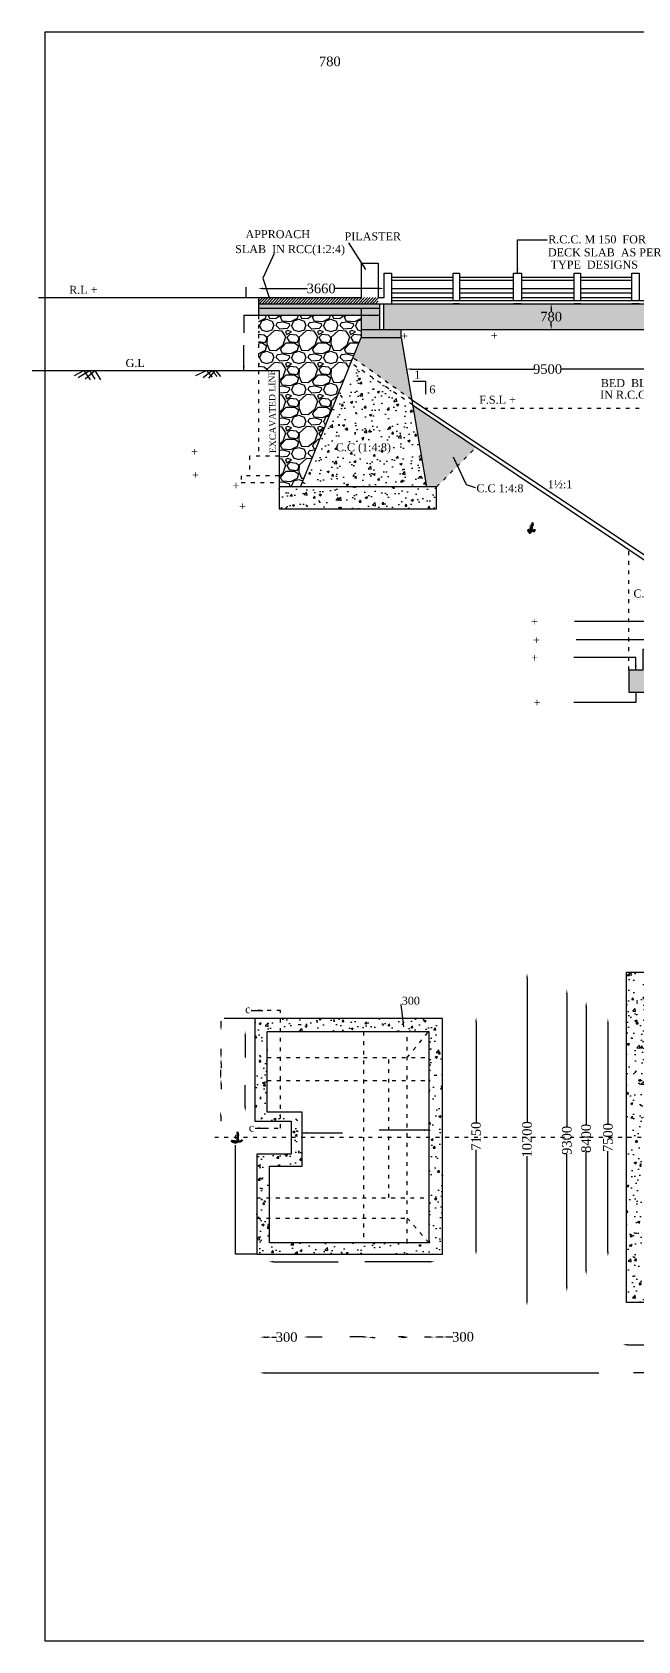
# Model space of a CAD drawing. Header units: millimetres. Extents: x 3677 to 149785, y 3909 to 54167.
# Drawn here: x 3677 to 22591, y 3909 to 54167 of the extents above; entities that cross this region are included whole.
import ezdxf

# ---------------------------------------------------------------- set-up
doc = ezdxf.new("R2010")
doc.units = ezdxf.units.MM
doc.header["$MEASUREMENT"] = 0
doc.header["$PDMODE"] = 33
doc.header["$PDSIZE"] = 500
doc.linetypes.add('ACAD_ISO03W100', pattern=[30, 12, -18])
for name, color, linetype in [('DIM', 5, 'Continuous'), ('DOT LINE', 3, 'ACAD_ISO03W100'), ('DWG. LINE', 1, 'Continuous'), ('HATCH', 2, 'Continuous'), ('TEXT', 7, 'Continuous')]:
    doc.layers.add(name, color=color, linetype=linetype)
doc.layers.add('TITLE', color=7, linetype='Continuous', lineweight=30)
doc.styles.get("Standard").update_dxf_attribs({"font": 'TIMES.TTF', "height": 300})
doc.dimstyles.get("Standard").update_dxf_attribs({"dimtxt": 300, "dimasz": 150, "dimexe": 0.18, "dimexo": 0.0625, "dimgap": 0.09, "dimtad": 0, "dimdec": 0, "dimzin": 0, "dimdsep": 46, "dimtxsty": 'Standard', "dimcen": 0.09, "dimse1": 1, "dimse2": 1, "dimclrd": 5, "dimclre": 5, "dimclrt": 4, "dimadec": 0, "dimazin": 0, "dimtfac": 1, "dimtdec": 0, "dimtofl": 0, "dimtmove": 0, "dimatfit": 3, "dimfxl": 1, "dimtolj": 1, "dimtzin": 0, "dimarcsym": 0})

# ---------------------------------------------------------------- blocks, each defined once
blk = doc.blocks.new('*D3')
at = {"layer": 'Defpoints', "color": 0}
for p in [(10734, 46159), (14669, 46159), (14669, 46159)]:
    blk.add_point(p, dxfattribs=at)
at = {"layer": 'DIM', "color": 5, "lineweight": -2}
for p, q in [((10884, 46159), (12275, 46159)), ((14519, 46159), (13128, 46159))]:
    blk.add_line(p, q, dxfattribs=at)
at = {"layer": 'DIM', "color": 5}
for points in [[(10884, 46184), (10884, 46134), (10734, 46159)], [(14519, 46184), (14519, 46134), (14669, 46159)]]:
    blk.add_solid(points, dxfattribs=at)
at = {"layer": 'DIM', "color": 4, "insert": (12701, 46159), "char_height": 300, "attachment_point": 5}
blk.add_mtext('\\A1;3660', dxfattribs=at)
blk = doc.blocks.new('*D4')
at = {"layer": 'Defpoints', "color": 0}
for p in [(15368, 43641), (24175, 43640), (24175, 43640)]:
    blk.add_point(p, dxfattribs=at)
at = {"layer": 'DIM', "color": 5, "lineweight": -2}
for p, q in [((15518, 43641), (19345, 43640)), ((24025, 43640), (20198, 43640))]:
    blk.add_line(p, q, dxfattribs=at)
at = {"layer": 'DIM', "color": 5}
for points in [[(15518, 43666), (15518, 43616), (15368, 43641)], [(24025, 43665), (24025, 43615), (24175, 43640)]]:
    blk.add_solid(points, dxfattribs=at)
at = {"layer": 'DIM', "color": 4, "insert": (19772, 43640), "char_height": 300, "attachment_point": 5, "rotation": 359.9924}
blk.add_mtext('\\A1;9500', dxfattribs=at)
blk = doc.blocks.new('*D12')
at = {"layer": 'Defpoints', "color": 0}
for p in [(19884, 45684), (19884, 44873), (19884, 44873)]:
    blk.add_point(p, dxfattribs=at)
at = {"layer": 'DIM', "color": 5, "lineweight": -2}
for p, q in [((19884, 45534), (19884, 45431)), ((19884, 45023), (19884, 45125))]:
    blk.add_line(p, q, dxfattribs=at)
at = {"layer": 'DIM', "color": 5}
for points in [[(19859, 45534), (19909, 45534), (19884, 45684)], [(19859, 45023), (19909, 45023), (19884, 44873)]]:
    blk.add_solid(points, dxfattribs=at)
at = {"layer": 'DIM', "color": 4, "insert": (19884, 45278), "char_height": 300, "attachment_point": 5, "rotation": 0.01}
blk.add_mtext('\\A1;780', dxfattribs=at)
blk = doc.blocks.new('*D18')
at = {"layer": 'Defpoints', "color": 0}
for p in [(10801, 13392), (11157, 13397), (11157, 13392)]:
    blk.add_point(p, dxfattribs=at)
at = {"layer": 'DIM', "color": 5, "lineweight": -2}
for p, q in [((10951, 13397), (11007, 13397)), ((11157, 13397), (11307, 13397))]:
    blk.add_line(p, q, dxfattribs=at)
at = {"layer": 'DIM', "color": 5}
for points in [[(10951, 13422), (10951, 13372), (10801, 13397)], [(11007, 13422), (11007, 13372), (11157, 13397)]]:
    blk.add_solid(points, dxfattribs=at)
at = {"layer": 'DIM', "color": 4, "insert": (11623, 13397), "char_height": 300, "attachment_point": 5}
blk.add_mtext('\\A1;300', dxfattribs=at)
blk = doc.blocks.new('*D23')
at = {"layer": 'Defpoints', "color": 0}
for p in [(16231, 13399), (16516, 13402), (16516, 13402)]:
    blk.add_point(p, dxfattribs=at)
at = {"layer": 'DIM', "color": 5, "lineweight": -2}
for p, q in [((16081, 13398), (15931, 13397)), ((16666, 13403), (16816, 13405))]:
    blk.add_line(p, q, dxfattribs=at)
at = {"layer": 'DIM', "color": 5}
for points in [[(16081, 13423), (16082, 13373), (16231, 13399)], [(16666, 13428), (16666, 13378), (16516, 13402)]]:
    blk.add_solid(points, dxfattribs=at)
at = {"layer": 'DIM', "color": 4, "insert": (17132, 13407), "char_height": 300, "attachment_point": 5, "rotation": 0.5084}
blk.add_mtext('\\A1;300', dxfattribs=at)
blk = doc.blocks.new('*D24')
at = {"layer": 'Defpoints', "color": 0}
for p in [(17494, 23386), (17539, 23386), (17494, 15966)]:
    blk.add_point(p, dxfattribs=at)
at = {"layer": 'DIM', "color": 5, "lineweight": -2}
for p, q in [((17539, 23236), (17539, 20103)), ((17539, 16116), (17539, 19249))]:
    blk.add_line(p, q, dxfattribs=at)
at = {"layer": 'DIM', "color": 5}
for points in [[(17514, 23236), (17564, 23236), (17539, 23386)], [(17514, 16116), (17564, 16116), (17539, 15966)]]:
    blk.add_solid(points, dxfattribs=at)
at = {"layer": 'DIM', "color": 4, "insert": (17539, 19676), "char_height": 300, "attachment_point": 5, "rotation": 90}
blk.add_mtext('\\A1;7150', dxfattribs=at)
blk = doc.blocks.new('*D25')
at = {"layer": 'Defpoints', "color": 0}
for p in [(19131, 24764), (19131, 14387), (19131, 14387)]:
    blk.add_point(p, dxfattribs=at)
at = {"layer": 'DIM', "color": 5, "lineweight": -2}
for p, q in [((19131, 24614), (19131, 20095)), ((19131, 14537), (19131, 19055))]:
    blk.add_line(p, q, dxfattribs=at)
at = {"layer": 'DIM', "color": 5}
for points in [[(19106, 24614), (19156, 24614), (19131, 24764)], [(19106, 14537), (19156, 14537), (19131, 14387)]]:
    blk.add_solid(points, dxfattribs=at)
at = {"layer": 'DIM', "color": 4, "insert": (19131, 19575), "char_height": 300, "attachment_point": 5, "rotation": 90}
blk.add_mtext('\\A1;10200', dxfattribs=at)
blk = doc.blocks.new('*D26')
at = {"layer": 'Defpoints', "color": 0}
for p in [(20374, 24265), (20382, 24265), (20382, 14823)]:
    blk.add_point(p, dxfattribs=at)
at = {"layer": 'DIM', "color": 5, "lineweight": -2}
for p, q in [((20374, 24115), (20374, 19970)), ((20374, 14973), (20374, 19118))]:
    blk.add_line(p, q, dxfattribs=at)
at = {"layer": 'DIM', "color": 5}
for points in [[(20349, 24115), (20399, 24115), (20374, 24265)], [(20349, 14973), (20399, 14973), (20374, 14823)]]:
    blk.add_solid(points, dxfattribs=at)
at = {"layer": 'DIM', "color": 4, "insert": (20374, 19544), "char_height": 300, "attachment_point": 5, "rotation": 90}
blk.add_mtext('\\A1;9300', dxfattribs=at)
blk = doc.blocks.new('*D27')
at = {"layer": 'Defpoints', "color": 0}
for p in [(20991, 23870), (20977, 15344), (20991, 15344)]:
    blk.add_point(p, dxfattribs=at)
at = {"layer": 'DIM', "color": 5, "lineweight": -2}
for p, q in [((20977, 23720), (20977, 20029)), ((20977, 15494), (20977, 19186))]:
    blk.add_line(p, q, dxfattribs=at)
at = {"layer": 'DIM', "color": 5}
for points in [[(20952, 23720), (21002, 23720), (20977, 23870)], [(20952, 15494), (21002, 15494), (20977, 15344)]]:
    blk.add_solid(points, dxfattribs=at)
at = {"layer": 'DIM', "color": 4, "insert": (20977, 19607), "char_height": 300, "attachment_point": 5, "rotation": 90}
blk.add_mtext('\\A1;8400', dxfattribs=at)
blk = doc.blocks.new('*D28')
at = {"layer": 'Defpoints', "color": 0}
for p in [(21657, 23350), (21665, 23350), (21665, 15915)]:
    blk.add_point(p, dxfattribs=at)
at = {"layer": 'DIM', "color": 5, "lineweight": -2}
for p, q in [((21657, 23200), (21657, 20060)), ((21657, 16065), (21657, 19206))]:
    blk.add_line(p, q, dxfattribs=at)
at = {"layer": 'DIM', "color": 5}
for points in [[(21632, 23200), (21682, 23200), (21657, 23350)], [(21632, 16065), (21682, 16065), (21657, 15915)]]:
    blk.add_solid(points, dxfattribs=at)
at = {"layer": 'DIM', "color": 4, "insert": (21657, 19633), "char_height": 300, "attachment_point": 5, "rotation": 90}
blk.add_mtext('\\A1;7500', dxfattribs=at)
blk = doc.blocks.new('*D37')
at = {"layer": 'Defpoints', "color": 0}
for p in [(22118, 13214), (27440, 13214), (27440, 13160)]:
    blk.add_point(p, dxfattribs=at)
at = {"layer": 'DIM', "color": 5, "lineweight": -2}
for p, q in [((22268, 13160), (24355, 13160)), ((27290, 13160), (25204, 13160))]:
    blk.add_line(p, q, dxfattribs=at)
at = {"layer": 'DIM', "color": 5}
for points in [[(22268, 13185), (22268, 13135), (22118, 13160)], [(27290, 13185), (27290, 13135), (27440, 13160)]]:
    blk.add_solid(points, dxfattribs=at)
at = {"layer": 'DIM', "color": 4, "insert": (24779, 13160), "char_height": 300, "attachment_point": 5}
blk.add_mtext('\\A1;5200', dxfattribs=at)

msp = doc.modelspace()

# ---------------------------------------------------------------- hatches: boundary and pattern name
at = {"layer": 'HATCH'}
h = msp.add_hatch(dxfattribs=at)
h.set_pattern_fill('ANSI31', color=256, scale=500, style=0)
h.paths.add_polyline_path([(55284.7, 45780.4), (51921, 45780.4), (51038.4, 45780.4), (48664.3, 45780.4), (46813.5, 45780.4), (45011.7, 45780.4), (43400.1, 45780.4), (43400.1, 45683.8), (55284.7, 45683.8)])
h.paths.add_polyline_path([(14486.8, 45877), (13961.6, 45877), (10742.9, 45877), (10742.9, 45683.8), (14486.8, 45683.8)])
h = msp.add_hatch(dxfattribs=at)
h.set_pattern_fill('AR-CONC', color=256, scale=100, style=0)
h.set_pattern_definition([(50, (0, 0), (717.26, -62.752), [75, -825]), (355, (0, 0), (-138.751, 752.192), [60, -660]), (100.4514, (59.8, -5.2), (578.5094, 689.4395), [63.74, -701.142]), (46.1842, (0, 200), (1067.241, -165.519), [112.5, -1237.5]), (96.6356, (88.9, 186.2), (934.663, 974.118), [95.61, -1051.713]), (351.1842, (0, 200), (934.662, 974.119), [90, -990]), (21, (100, 150), (596.907, -402.619), [75, -825]), (326, (100, 150), (243.315, 725.15), [60, -660]), (71.4514, (149.74, 116.45), (840.2226, 322.5305), [63.74, -701.142]), (37.5, (0, 0), (12.1599, 332.89385), [0, -652, 0, -670, 0, -662.5]), (7.5, (0, 0), (263.0695, 394.4117), [0, -382, 0, -637, 0, -252.5]), (327.5, (-223, 0), (533.8224, -22.5549), [0, -250, 0, -780, 0, -1035]), (317.5, (-323, 0), (583.1862, 100.105), [0, -325, 0, -518, 0, -735])])
h.paths.add_polyline_path([(28851.3, 35447.2), (26660.1, 35447.2), (26660.1, 34884.2), (27072, 34884.2), (27072, 34178.3), (27530.5, 34178.3)])
h.paths.add_polyline_path([(51908.4, 44649.1), (50715.1, 44649.1), (50366.5, 42666.9), (52214.5, 43956.7)])
h.paths.add_polyline_path([(42356.6, 36988.3), (40080.6, 35447.2), (42498.7, 35447.2)])
h.paths.add_polyline_path([(43452.8, 34876.8), (42972.6, 34876.8), (42972.6, 35447.2), (39575, 35447.2), (39575, 34908.3), (39050.7, 34908.3), (39050.7, 34284.5), (38617, 34284.5), (38617, 33606.1), (43861, 33606.1), (43861, 34276.4), (43452.8, 34276.4)])
h.paths.add_polyline_path([(25416.2, 44217.9), (24212, 44217.9), (23765.4, 37193.5), (26162.3, 35563.5)])
h.paths.add_polyline_path([(26660.1, 35447.2), (23183.9, 35447.2), (23183.9, 34881.2), (22748.2, 34881.2), (22748.2, 34230.7), (22314.6, 34230.7), (22314.6, 33551.7), (27530.5, 33551.7), (27530.5, 34178.3), (27072, 34178.3), (27072, 34884.2), (26660.1, 34884.2)])
h.paths.add_polyline_path([(23755.1, 37031.5), (23654.4, 35447.2), (26104.8, 35447.2)])
h.paths.add_polyline_path([(25416.2, 44493.2), (24212, 44493.2), (24212, 44217.9), (25416.2, 44217.9)])
h.paths.add_polyline_path([(15201.1, 44627.9), (13950.3, 44627.9), (13693.2, 43995.2), (15530.3, 42680.2)])
h.paths.add_polyline_path([(15556.9, 42522.9), (15989.4, 39963.4), (16306.2, 39963.4), (17537.1, 41196.4)])
h.paths.add_polyline_path([(15201.1, 44872.9), (13950.3, 44872.9), (13950.3, 44627.9), (15201.1, 44627.9)])
h.paths.add_polyline_path([(14520, 45549.1), (13950.3, 45549.1), (13950.3, 45324.2), (14520, 45324.2)])
h.paths.add_polyline_path([(14520, 45324.2), (13950.3, 45324.2), (13950.3, 44872.9), (14520, 44872.9)])
h.paths.add_polyline_path([(13950.3, 45549.1), (10742.9, 45549.1), (10742.9, 45324.2), (13950.3, 45324.2)])
h.paths.add_polyline_path([(14520, 45683.8), (10742.9, 45683.8), (10742.9, 45549.1), (14520, 45549.1)])
h.paths.add_polyline_path([(24743.4, 45683.8), (24426, 45683.8), (14651.9, 45683.8), (14651.9, 44872.9), (23204.8, 44872.9), (24212, 44493.2), (24743.4, 44493.2)])
h.paths.add_polyline_path([(25146.1, 45425.3), (24814.4, 45425.3), (24814.4, 44871.8), (25146.1, 44871.8)])
h.paths.add_polyline_path([(40973.7, 45683.8), (40666.7, 45683.8), (24814.4, 45683.8), (24814.4, 45425.3), (25146.1, 45425.3), (40661.4, 45425.3), (40661.4, 44940.3), (40973.7, 44940.3)])
h.paths.add_polyline_path([(29147.4, 45425.3), (28802.9, 45425.3), (28802.9, 44909), (29147.4, 44909)])
h.paths.add_polyline_path([(33145.6, 45425.3), (32804.2, 45425.3), (32804.2, 44919.6), (33145.6, 44919.6)])
h.paths.add_polyline_path([(37218.3, 45425.3), (36837.3, 45425.3), (36837.3, 44918.4), (37218.3, 44918.4)])
h.paths.add_polyline_path([(51294.7, 45683.8), (51038.4, 45683.8), (41055.1, 45683.8), (41055.1, 44493.2), (41688, 44493.2), (42669.3, 44891), (51294.7, 44891)])
h.paths.add_polyline_path([(41688, 44238.6), (40450.1, 44238.6), (40044.5, 35563.5), (42341.8, 37149.3)])
h.paths.add_polyline_path([(41688, 44493.2), (41055.1, 44493.2), (40450.1, 44493.2), (40450.1, 44238.6), (41688, 44238.6)])
h.paths.add_polyline_path([(52277.9, 43813.3), (50322.4, 42416.3), (49888.2, 39948.2), (53986.5, 39948.2)])
h.paths.add_polyline_path([(50322.4, 42416.3), (48453, 41142.5), (49600, 39948.2), (49888.2, 39948.2)])
h.paths.add_polyline_path([(54258.8, 39948.2), (49600, 39948.2), (49600, 39401.3), (54258.8, 39401.3)])
h.paths.add_polyline_path([(51908.4, 44891), (50715.1, 44891), (50715.1, 44649.1), (51908.4, 44649.1)])
h.paths.add_polyline_path([(51908.4, 45375.4), (51382.1, 45375.4), (51382.1, 44891), (51908.4, 44891)])
h.paths.add_polyline_path([(51908.4, 45550.3), (51382.1, 45550.3), (51382.1, 45375.4), (51908.4, 45375.4)])
h.paths.add_polyline_path([(55284.7, 45550.3), (51908.4, 45550.3), (51908.4, 45375.4), (55284.7, 45375.4)])
h.paths.add_polyline_path([(55284.7, 45683.8), (51382.1, 45683.8), (51382.1, 45550.3), (55284.7, 45550.3)])
h.paths.add_polyline_path([(23797, 34182.4), (25646.4, 34182.8), (25646.3, 34685.6), (23797, 34685.3)], flags=24)
h = msp.add_hatch(dxfattribs=at)
h.set_pattern_fill('GRAVEL', color=256, scale=1000, style=0)
h.set_pattern_definition([(228.0128, (720, 1000), (-7999.99823, -9000.00134), [134.536, -13319.088]), (184.9697, (630, 900), (12000.00105, 999.991307), [230.868, -22855.925]), (132.5104, (400, 880), (9999.99072, -11000.00867), [162.788, -16116.032]), (267.2737, (10, 630), (999.99602, 20000.000295), [210.238, -20813.558]), (292.8337, (0, 420), (-5000.009905, 11999.99641), [206.155, -20409.373]), (357.2737, (80, 230), (-20000.000295, 999.99602), [210.238, -20813.558]), (37.6942, (290, 220), (-13000.007346, -9999.990405), [278.029, -27524.849]), (72.2553, (510, 390), (7000.010763, 21999.99623), [262.488, -25986.321]), (121.4296, (590, 640), (-8000.008234, 12999.995036), [210.95, -20884.073]), (175.2364, (480, 820), (11000.00095, -999.99153), [240.832, -11800.763]), (222.3974, (240, 840), (-12000.00735, -10999.992082), [311.448, -30833.375]), (138.8141, (1000, 620), (-7000.00295, 5999.99731), [106.301, -10523.844]), (171.4692, (920, 690), (12999.998285, -2000.00791), [202.237, -20021.511]), (225, (720, 720), (-1e-13, -1000), [141.42, -1272.792]), (203.1986, (650, 840), (4999.99973, 2000.00133), [76.158, -7539.615]), (291.8014, (580, 810), (-999.9999, 3000.0003), [107.703, -5277.462]), (30.9638, (620, 710), (2999.998, 2000.0025), [174.929, -5656.023]), (161.5651, (770, 800), (2000.0004, -999.9984), [126.49, -3035.787]), (16.3895, (0, 810), (10000.0022, 2999.99271), [177.2, -17542.845]), (70.3462, (170, 860), (-3999.99525, -11000.00214), [148.661, -14717.408]), (293.1986, (770, 1000), (-2000.00133, 4999.99973), [152.315, -7463.458]), (343.6105, (830, 860), (-10000.0022, 2999.99271), [177.2, -17542.845]), (339.444, (0, 190), (-5000.00184, 1999.996), [170.88, -8373.124]), (294.7751, (160, 130), (-4999.99219, 11000.00342), [143.178, -14174.643]), (66.8014, (780, 0), (2000.00133, 4999.99973), [152.315, -7463.458]), (17.354, (840, 140), (-13000.00202, -3999.9945), [167.631, -16595.424]), (69.444, (290, 0), (-1999.996, -5000.00184), [85.44, -8458.564]), (101.3099, (720, 0), (-999.9976, 4000.00075), [50.99, -5048.029]), (165.9638, (710, 50), (3000.0005, -999.998), [206.155, -3916.95]), (186.009, (510, 100), (9999.99975, 999.99932), [191.05, -18913.923]), (303.6901, (620, 620), (-1000.0013, 1999.9996), [144.222, -3461.329]), (353.1572, (700, 500), (16999.999365, -2000.007998), [251.794, -24927.563]), (60.9454, (950, 470), (-4000.00003, -7000.00038), [102.956, -10192.674]), (90, (1000, 560), (-1000, 1000), [60, -940]), (120.2564, (490, 130), (3999.99489, -7000.00246), [138.924, -13753.52]), (48.0128, (420, 250), (7999.99823, 9000.00134), [269.072, -13184.552]), (0, (600, 450), (1000, 1000), [260, -740]), (325.3048, (860, 450), (-9999.99426, 7000.00861), [158.114, -15653.274]), (254.0546, (990, 360), (-999.9999, -4000.00013), [145.602, -7134.508]), (207.646, (950, 220), (-18999.995807, -10000.007713), [237.065, -23469.474]), (175.4261, (740, 110), (-13000.000558, 999.9948), [250.799, -24829.074])])
h.paths.add_polyline_path([(13950.3, 44627.9), (13950.3, 45324.2), (10742.9, 45324.2), (10742.9, 43598.1), (11388.7, 43598.1), (11388.7, 39963.4), (12054.8, 39963.4)])
h = msp.add_hatch(dxfattribs=at)
h.set_pattern_fill('AR-CONC', color=256, scale=100, style=0)
h.paths.add_polyline_path([(15556.9, 42522.9), (13628.1, 43835.1), (12054.8, 39963.4), (15989.4, 39963.4)])
h.paths.add_polyline_path([(16306.2, 39271.6), (16306.2, 39963.4), (11388.7, 39963.4), (11388.7, 39271.6)])
h.paths.add_polyline_path([(13077.4, 40911.3), (14926.8, 40911.7), (14926.7, 41414.5), (13077.4, 41414.2)], flags=24)
h = msp.add_hatch(dxfattribs=at)
h.set_pattern_fill('AR-CONC', color=256, scale=100, style=0)
h.paths.add_polyline_path([(27455.8, 24803.3), (22233, 24803.3), (22233, 19648.8), (22701, 19648.8), (22701, 24367.6), (26983.7, 24367.6), (26983.7, 22165.2), (27455.8, 22165.2)])
h.paths.add_polyline_path([(26983.7, 24367.6), (22701, 24367.6), (22701, 19648.8), (23122, 19648.8), (23122, 23886.2), (26575.1, 23886.2), (26575.1, 22165.2), (26983.7, 22165.2)], flags=17)
h.paths.add_polyline_path([(26575.1, 22165.2), (26163.2, 22165.2, -0.008285), (26163.4, 22123.3), (26163.4, 20818.5), (26575.1, 20818.5)], flags=16)
h.paths.add_polyline_path([(26983.7, 22165.2), (26575.1, 22165.2), (26575.1, 20818.5), (26983.7, 20818.5)], flags=17)
h.paths.add_polyline_path([(27455.8, 22165.2), (26983.7, 22165.2), (26983.7, 20818.5), (27455.8, 20818.5)])
h.paths.add_polyline_path([(27455.8, 20559), (26983.7, 20559), (26983.7, 19648.8), (27455.8, 19648.8)])
h.paths.add_polyline_path([(26575.1, 20559), (26163.4, 20559), (26163.4, 19648.8), (26575.1, 19648.8)], flags=16)
h.paths.add_polyline_path([(26983.7, 20559), (26575.1, 20559), (26575.1, 19648.8), (26983.7, 19648.8)], flags=16)
h.paths.add_polyline_path([(26575.1, 19648.8), (26163.4, 19648.8), (26163.4, 18469), (26575.1, 18469)], flags=17)
h.paths.add_polyline_path([(26983.7, 19648.8), (26575.1, 19648.8), (26575.1, 18469), (26983.7, 18469)], flags=17)
h.paths.add_polyline_path([(27455.8, 19648.8), (26983.7, 19648.8), (26983.7, 18469), (27455.8, 18469)])
h.paths.add_polyline_path([(27455.8, 18162.3), (26983.7, 18162.3), (26983.7, 14938.1), (22701, 14938.1), (22701, 19648.8), (22233, 19648.8), (22233, 14474.6), (27455.8, 14474.6)])
h = msp.add_hatch(dxfattribs=at)
h.set_pattern_fill('AR-CONC', color=256, scale=100, style=0)
h.paths.add_polyline_path([(12107.3, 19648.8), (11761.7, 19648.8), (11761.7, 19109.4), (10690.2, 19109.4), (10690.2, 17750.1), (11090.4, 17750.1), (11090.4, 18737.4), (12107.3, 18737.4)])
h.paths.add_polyline_path([(11090.4, 17750.1), (10690.2, 17750.1), (10690.2, 17116.3), (11090.4, 17116.3)], flags=17)
h.paths.add_polyline_path([(11090.4, 17116.3), (10690.2, 17116.3), (10690.2, 15991.2), (16489.2, 15991.2), (16489.2, 19648.8), (16061.5, 19648.8), (16061.5, 16398.3), (16061.5, 16347.5), (11090.4, 16347.5)])
h.paths.add_polyline_path([(16489.2, 23347.2), (11435.6, 23347.2), (11435.6, 22943.5), (16061.5, 22943.5), (16061.5, 19648.8), (16489.2, 19648.8)])
h.paths.add_polyline_path([(11435.6, 23347.2), (10632, 23347.2), (10632, 20141.7), (11435.6, 20141.7), (11435.6, 20425.2), (11018.8, 20425.2), (11018.8, 22943.5), (11435.6, 22943.5)])
h.paths.add_polyline_path([(12107.3, 20425.2), (11435.6, 20425.2), (11435.6, 20141.7), (11761.7, 20141.7), (11761.7, 19648.8), (12107.3, 19648.8)], flags=17)

# ---------------------------------------------------------------- linework, layer by layer
at = {"layer": 'DIM', "color": 5}
for p, q in [((9573.9, 23117.7), (9573.9, 23267.7)), ((10329.3, 22809.6), (10329.3, 22132.6)), ((9573.9, 22249.7), (9573.9, 22399.7)), ((9563.8, 21598.4), (9563.8, 21748.4)), ((9573.9, 21949.7), (9573.9, 21799.7)), ((9573.9, 21298.4), (9573.9, 21148.4)), ((10329.3, 20597.4), (10329.3, 21274.4)), ((9563.8, 20296.5), (9563.8, 20146.5)), ((11210.3, 15753.3), (13237.8, 15753.3)), ((16093.4, 15753.3), (14065.9, 15753.3)), ((12306, 13401.8), (12734.4, 13401.8)), ((14022.3, 13401.8), (13593.9, 13401.8)), ((14322.3, 13386.2), (14388.6, 13386.2)), ((15269.3, 13401.8), (15119.3, 13401.8)), ((15269.3, 13386.2), (15203.1, 13386.2)), ((16366.2, 13401.8), (16516.2, 13401.8)), ((10936.6, 12280), (21372.4, 12280)), ((32891, 12280), (22455.2, 12280))]:
    msp.add_line(p, q, dxfattribs=at)
for points in [[(9548.9, 23117.7), (9598.9, 23117.7), (9573.9, 22967.7)], [(10304.3, 22809.6), (10354.3, 22809.6), (10329.3, 22959.6)], [(9548.9, 22249.7), (9598.9, 22249.7), (9573.9, 22099.7)], [(9548.9, 21949.7), (9598.9, 21949.7), (9573.9, 22099.7)], [(9538.8, 21598.4), (9588.8, 21598.4), (9563.8, 21448.4)], [(9548.9, 21298.4), (9598.9, 21298.4), (9573.9, 21448.4)], [(9538.8, 20296.5), (9588.8, 20296.5), (9563.8, 20446.5)], [(10304.3, 20597.4), (10354.3, 20597.4), (10329.3, 20447.4)], [(11210.3, 15778.3), (11210.3, 15728.3), (11060.3, 15753.3)], [(16093.4, 15778.3), (16093.4, 15728.3), (16243.4, 15753.3)], [(12306, 13426.8), (12306, 13376.8), (12156, 13401.8)], [(14022.3, 13426.8), (14022.3, 13376.8), (14172.3, 13401.8)], [(14322.3, 13411.2), (14322.3, 13361.2), (14172.3, 13386.2)], [(15269.3, 13426.8), (15269.3, 13376.8), (15419.3, 13401.8)], [(15269.3, 13411.2), (15269.3, 13361.2), (15419.3, 13386.2)], [(16366.2, 13426.8), (16366.2, 13376.8), (16216.2, 13401.8)], [(10936.6, 12305), (10936.6, 12255), (10786.6, 12280)]]:
    msp.add_solid(points, dxfattribs=at)
at = {"layer": 'DOT LINE', "ltscale": 10}
for points in [[(10742.9, 45324.2), (10742.9, 43598.1)], [(15556.9, 42522.9), (13628.1, 43835.1)], [(15530.3, 42680.2), (13693.2, 43995.2)], [(10742.9, 43598.1), (10742.9, 40925)], [(15915.1, 42423.8), (24097.9, 42423.8)], [(11388.7, 40925), (10461.6, 40925), (10461.6, 40310.8)], [(16306.2, 39963.4), (17537.1, 41196.4)], [(11388.7, 40310.8), (10206.7, 40310.8), (10206.7, 40098.4), (11388.7, 40098.4)], [(22314.6, 34230.7), (22314.6, 37996.4)], [(10639.3, 19930.1), (11435.6, 19930.1), (11435.6, 23601.3), (10515.3, 23601.3)], [(14028.5, 22943.5), (14028.5, 16347.5)], [(15387.9, 16347.5), (15387.9, 22943.5)], [(15387.9, 22129.2), (16061.5, 22943.5)], [(11018.8, 22129.2), (16061.5, 22129.2)], [(14813.4, 17750.1), (14813.4, 22129.2)], [(11018.8, 21418.9), (16061.5, 21418.9)], [(9377.4, 19648.8), (61662.4, 19648.8)], [(10690.2, 17750.1), (16061.5, 17750.1)], [(10690.2, 17116.3), (15387.9, 17116.3), (16061.5, 16347.5)]]:
    msp.add_lwpolyline(points, dxfattribs=at)
at = {"layer": 'DWG. LINE'}
for points in [[(3879.1, 45877), (13961.6, 45877), (13961.6, 46952.3), (14486.8, 46952.3), (14486.8, 45877), (14668.6, 45877), (14668.6, 46639.1), (14901.1, 46639.1), (14901.1, 45683.8)], [(14901.1, 46516.9), (16819.1, 46516.9)], [(14901.1, 46421.7), (16819.1, 46421.7)], [(16819.1, 46639.1), (17026.3, 46639.1)], [(16819.1, 45780.4), (16819.1, 46639.1), (17026.3, 46639.1), (17026.3, 45780.4)], [(17026.3, 46516.9), (18706.1, 46516.9)], [(17026.3, 46421.7), (18706.1, 46421.7)], [(18706.1, 45780.4), (18706.1, 46639.1), (18962.7, 46639.1), (18962.7, 45780.4)], [(18706.1, 46639.1), (18962.7, 46639.1)], [(18962.7, 46516.9), (20605.2, 46516.9)], [(18962.7, 46421.7), (20605.2, 46421.7)], [(20605.2, 45780.4), (20605.2, 46639.1), (20797, 46639.1), (20797, 45780.4)], [(20605.2, 46639.1), (20797, 46639.1)], [(20797, 46516.9), (22400.1, 46516.9)], [(20797, 46421.7), (22400.1, 46421.7)], [(22400.1, 45780.4), (22400.1, 46639.1), (22635.9, 46639.1), (22635.9, 45780.4)], [(10742.9, 45877), (10742.9, 45324.2)], [(14486.8, 45877), (14668.6, 45877)], [(14901.1, 46161.5), (16819.1, 46161.5)], [(14901.1, 46021.1), (16819.1, 46021.1)], [(14901.1, 45882.7), (16819.1, 45882.7)], [(14901.1, 45780.4), (16819.1, 45780.4)], [(16819.1, 45780.4), (18706.1, 45780.4)], [(17026.3, 46161.5), (18706.1, 46161.5)], [(17026.3, 46021.1), (18706.1, 46021.1)], [(17026.3, 45882.7), (18706.1, 45882.7)], [(18706.1, 45780.4), (20605.2, 45780.4)], [(18962.7, 46161.5), (20605.2, 46161.5)], [(18962.7, 46021.1), (20605.2, 46021.1)], [(18962.7, 45882.7), (20605.2, 45882.7)], [(20605.2, 45780.4), (22400.1, 45780.4)], [(20797, 46161.5), (22400.1, 46161.5)], [(20797, 46021.1), (22400.1, 46021.1)], [(20797, 45882.7), (22400.1, 45882.7)], [(22400.1, 45780.4), (24426, 45780.4)], [(10287.9, 45324.2), (14520, 45324.2)], [(10742.5, 45683.8), (55284.7, 45683.8)], [(10742.9, 45549.1), (14520, 45549.1)], [(13950.3, 45549.1), (13950.3, 44627.9), (15201.1, 44627.9), (15201.1, 44872.9)], [(14520, 45683.8), (14520, 44872.9)], [(14651.9, 45683.8), (14651.9, 44872.9)], [(17026.3, 45683.8), (16819.1, 45683.8)], [(18962.7, 45683.8), (18706.1, 45683.8)], [(20797, 45683.8), (20605.2, 45683.8)], [(22635.9, 45683.8), (22400.1, 45683.8)], [(13950.3, 44872.9), (23204.8, 44872.9), (24212, 44493.2)], [(12054.8, 39963.4), (13950.3, 44627.9)], [(15201.1, 44627.9), (15989.4, 39963.4)], [(3677.3, 43598.1), (11388.7, 43598.1), (11388.7, 39271.6), (16306.2, 39271.6), (16306.2, 39963.4), (11388.7, 39963.4)], [(15567.4, 43262.5), (15957.1, 43262.5), (15957.1, 42853.7)], [(15530.3, 42680.2), (23765.4, 37193.5)], [(15556.9, 42522.9), (23755.1, 37031.5)], [(23183.9, 35447.2), (23183.9, 34881.2), (22748.2, 34881.2), (22748.2, 34230.7), (22314.6, 34230.7), (22314.6, 33551.7), (27530.5, 33551.7), (27530.5, 34178.3), (27072, 34178.3), (27072, 34884.2), (26660.1, 34884.2), (26660.1, 35447.2)], [(10632, 23347.2), (9675.8, 23347.2)], [(10690.2, 15991.2), (10028.7, 15991.2), (10028.7, 19391.8)]]:
    msp.add_lwpolyline(points, dxfattribs=at)
for points in [[(22233, 24803.3), (27455.8, 24803.3), (27455.8, 14474.6), (22233, 14474.6)], [(10632, 23347.2), (10632, 20141.7), (11761.7, 20141.7), (11761.7, 19109.4), (10690.2, 19109.4), (10690.2, 15991.2), (16489.2, 15991.2), (16489.2, 23347.2), (10632, 23347.2)], [(11018.8, 22943.5), (16061.5, 22943.5), (16061.5, 16398.3), (16061.5, 16398.3), (16061.5, 16347.5), (11090.4, 16347.5), (11090.4, 18737.4), (12107.3, 18737.4), (12107.3, 20425.2), (11018.8, 20425.2), (11018.8, 22943.5)]]:
    msp.add_lwpolyline(points, close=True, dxfattribs=at)
at = {"layer": 'HATCH'}
for points in [[(4997.3, 43440.5), (5292.1, 43598.1), (5491.5, 43308.7)], [(5112.4, 43378.8), (5466.2, 43598.1), (5631.9, 43331.1)], [(5331.4, 43336.7), (5631.9, 43598.1), (5806, 43300.3)], [(8785.3, 43435.6), (9119.6, 43598.1), (9292.9, 43393.5)], [(9015.6, 43376.2), (9285.5, 43598.1), (9449, 43410.8)], [(9198.8, 43356.4), (9401.9, 43598.1), (9560.4, 43413.3)]]:
    msp.add_lwpolyline(points, dxfattribs=at)
at = {"layer": 'TEXT', "lineweight": 50}
for points in [[(19306.1, 38848.7), (19267.2, 38622.9), (19221.1, 38520.8), (19166.4, 38607), (19287.3, 38597), (19355, 38572.5), (19372.3, 38637.3)], [(10092.8, 19808.6), (10002, 19474.2), (9902.4, 19526.6), (10174.9, 19513.5), (10249.3, 19562.7)]]:
    msp.add_spline(points, degree=3, dxfattribs=at)
at = {"layer": 'TITLE'}
msp.add_lwpolyline([(88082.4, 54167), (4073.3, 54167), (4073.3, 3909.2), (88082.4, 3909.2)], close=True, dxfattribs=at)

# ---------------------------------------------------------------- texts
at = {"layer": 'TEXT'}
for s, height, rotation, p in [('780', 300, 0.01, (12632.5, 53104.8)), ('APPROACH', 250, 0.01, (10339.1, 47731.4)), ('PILASTER', 250, 0.01, (13432.7, 47663.3)), ('R.C.C. M 150  FOR', 250, 0.01, (19792.4, 47568.8)), ('SLAB  IN RCC(1:2:4)', 250, 0.01, (10016.8, 47264.5)), ('DECK SLAB  AS PER ', 250, 0.01, (19783.6, 47162.8)), ('TYPE  DESIGNS', 250, 0.01, (19868.3, 46780.5)), ('R.L +', 250, 0.01, (4831.8, 45993.8)), ('+', 250, 0.01, (15203.2, 44550.9)), ('+', 250, 0.01, (18002.1, 44559.8)), ('G.L', 250, 0.01, (6594.8, 43706.1)), ('EXCAVATED LINE', 200, 90.67514, (11292.5, 41017.4)), ('1', 250, 0.01, (15611.4, 43340.7)), ('BED  BLOCK', 250, 0.01, (21435, 43078.5)), ('6', 250, 0.01, (16079.2, 42881.6)), ('F.S.L +', 250, 0.01, (17636.1, 42557.8)), ('IN R.C.C 1:2:4)', 250, 0.01, (21416.2, 42715.6)), ('C.C (1:4:8)', 250, 0.01, (13161.2, 41074.1)), ('+', 250, 0.01, (8638, 40930.9)), ('+', 250, 0.01, (8667.5, 40206.3)), ('+', 250, 0.01, (9931.6, 39878.2)), ('C.C 1:4:8', 250, 0.01, (17551.4, 39792.9)), ('1½:1', 250, 0.01, (19778.6, 39918.7)), ('+', 250, 0.01, (10137, 39227.2)), ('c', 250, 0.01, (19193.8, 38619.3)), ('C.C', 250, 0.01, (22454.1, 36505.8)), ('+', 250, 0.01, (19257.7, 35623.3)), ('+', 250, 0.01, (19318.8, 35047.8)), ('+', 250, 0.01, (19255.3, 34492.7)), ('+', 250, 0.01, (19336.5, 33093.5)), ('c', 250, 0.01, (10328.7, 23517.3)), ('300', 250, 0.01, (15219.1, 23781.8)), ('c', 250, 0.01, (9996.7, 19562.1)), ('c', 250, 0.01, (10443.2, 19820.4))]:
    msp.add_text(s, height=height, rotation=rotation, dxfattribs=at).set_placement(p)

# ---------------------------------------------------------------- dimensions: what is measured, and where the dimension line sits
at = {"layer": 'DIM'}
for p1, p2, distance, text, picture, middle in [((10734.4, 46159), (14668.6, 46159), 0, '3660', '*D3', (12701.5, 46159)), ((15367.9, 43641), (24175.3, 43639.8), 0, '9500', '*D4', (19771.6, 43640.4)), ((19130.6, 24763.7), (19130.6, 14387), 0.6, '10200', '*D25', (19131.2, 19575.3)), ((20381.5, 14822.9), (20381.5, 24265), 8, '9300', '*D26', (20373.6, 19544)), ((20991, 23870.2), (20991, 15344.3), -13.6, '8400', '*D27', (20977.4, 19607.3)), ((17494.5, 15966), (17494.5, 23386.1), -44.7, '7150', '*D24', (17539.2, 19676.1)), ((21665.4, 15915), (21665.4, 23350.2), 8.1, '7500', '*D28', (21657.2, 19632.6)), ((10801.5, 13392.4), (11157.2, 13392.4), 4.9, '300', '*D18', (11622.6, 13397.3)), ((16231.3, 13399.3), (16516.2, 13401.8), 0, '300', '*D23', (17131.6, 13407.3)), ((22118.1, 13213.6), (27440.5, 13213.6), -53.2, '5200', '*D37', (24779.3, 13160.5))]:
    dim = msp.add_aligned_dim(p1=p1, p2=p2, distance=distance, text=text, dimstyle='Standard', dxfattribs=at)
    dim.commit()
    dim.dimension.update_dxf_attribs({"geometry": picture, "text_midpoint": middle})
dim = msp.add_aligned_dim(p1=(19883.8, 45683.8), p2=(19883.8, 44872.9), distance=0, text='780', dimstyle='Standard', override={"dimtih": 1}, dxfattribs=at)
dim.commit()
dim.dimension.update_dxf_attribs({"geometry": '*D12', "text_midpoint": (19883.8, 45278.3), "text_rotation": 0.01})

# ---------------------------------------------------------------- leaders
for points in [[(11234.8, 47256), (10879.5, 46482.2), (11078, 45877)], [(14101.5, 46751.5), (13568, 47587)], [(18834.4, 46639.1), (18834.4, 47676.9), (19757.2, 47676.9)], [(10357.2, 45877), (10357.2, 46200.5)], [(10290.8, 45324.2), (10290.8, 44770.4)], [(10290.8, 43598.1), (10290.8, 44389.7)], [(16823.8, 40895.7), (17231.2, 40031.7), (17510.1, 39946)], [(23394.8, 35447.2), (23394.8, 35758.8), (20616.3, 35758.8)], [(23017.9, 34881.2), (23017.9, 35183.3), (20662.3, 35183.3)], [(22531.4, 34230.7), (22531.4, 34628.2), (20596.7, 34628.2)], [(22532, 33551.7), (22532, 33229), (20588.9, 33229)], [(10515.3, 23601.3), (10878.9, 23601.3)], [(15283.1, 23087.9), (15199.4, 23791.2)], [(10639.3, 19930.1), (10959.6, 19930.1)], [(12107.3, 19779.8), (13366.8, 19779.8)], [(16061.5, 19862.5), (14510.7, 19862.5)]]:
    msp.add_leader(points, dimstyle='Standard', override={"dimgap": 0.09, "dimtad": 0}, dxfattribs=at)

doc.saveas('drawing.dxf')
